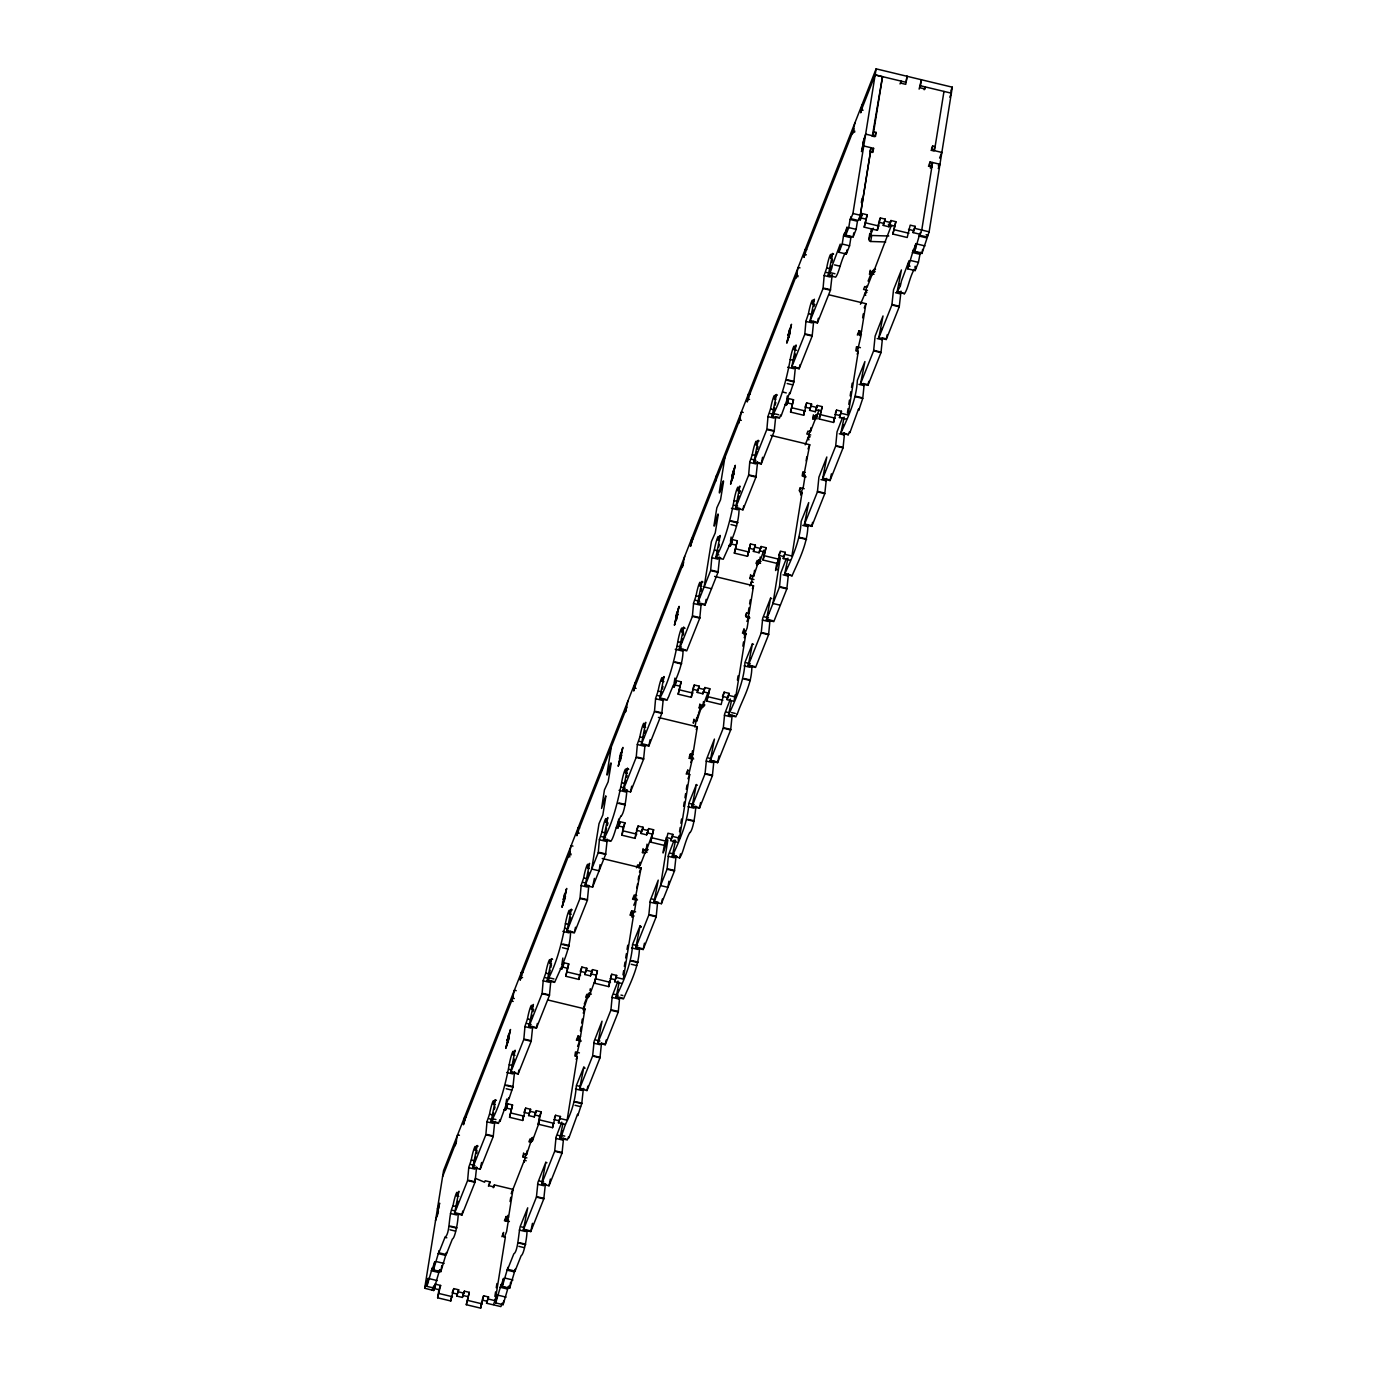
<?xml version="1.0" encoding="UTF-8"?>
<svg xmlns="http://www.w3.org/2000/svg" width="1377" height="1377" viewBox="0 0 1377 1377"><rect width="100%" height="100%" fill="white"/><g stroke="black" fill="none" stroke-linecap="round" stroke-linejoin="round"><path stroke-width="1.5" d="M568.77 1136.679L568.873 1137.953L577.376 1114.613M668.551 697.003C672.664 684.937 683.491 667.587 683.009 649.238M499.954 1120.138L500.04 1121.412L508.561 1098.054M621.268 815.993C624.624 812.275 626.415 796.732 626.948 789.778M690.084 832.551C693.44 828.747 695.385 813.205 695.85 806.147M737.366 713.906C741.859 700.05 752.186 684.799 751.842 665.797M780.931 415.252L781.034 416.181L789.555 392.841M849.764 431.81L849.867 432.739L858.37 409.382M664.85 842.965C659.325 869.575 668.31 833.894 667.742 840.71L660.564 885.566L667.931 887.339L668.912 881.228M711.513 588.702L704.129 586.929L711.41 541.574L715.231 532.916L718.209 514.843C718.14 509.748 714.078 530.42 714.009 525.308L716.832 507.838L720.55 499.748L723.527 481.675C723.51 476.597 719.396 497.252 719.31 492.14L724.836 457.766M605.897 796.181L602.833 814.995L599.012 823.653L591.731 869.025L599.115 870.798L600.097 864.67M458.799 1196.372L456.957 1195.942A8.899 0.947 -76.5 0 0 456.131 1193.756A8.899 0.947 -76.5 0 0 453.016 1205.804C448.11 1215.065 450.468 1233.276 444.978 1237.321L438.833 1252.76L446.2 1254.533L452.362 1239.093C455.133 1238.319 458.558 1219.213 458.093 1213.912M477.062 1150.57L475.22 1150.122A8.899 0.947 -76.5 0 0 474.377 1147.953A8.899 0.947 -76.5 0 0 471.278 1159.985L468.782 1167.266L467.595 1180.554L454.565 1213.275L461.932 1215.048L474.979 1182.327L476.614 1167.094M495.307 1104.75L493.465 1104.302A8.899 0.947 -76.5 0 0 492.639 1102.134A8.899 0.947 -76.5 0 0 489.541 1114.182L487.028 1121.463L485.857 1134.734L472.827 1167.472L480.194 1169.245L493.224 1136.524L494.722 1121.773M514.998 1055.333L513.156 1054.885A8.899 0.947 -76.5 0 0 512.33 1052.716A8.899 0.947 -76.5 0 0 509.215 1064.765C505.273 1085.988 499.231 1107.366 491.073 1121.653L498.44 1123.425L499.782 1120.121M508.819 1097.607L508.956 1099.018L512.915 1087.107L514.55 1071.874M533.26 1009.513L531.419 1009.083A8.899 0.947 -76.5 0 0 530.575 1006.897A8.899 0.947 -76.5 0 0 527.477 1018.946L524.981 1026.226L523.828 1039.377L510.764 1072.235L518.131 1074.008L531.178 1041.287L532.675 1026.553M545.43 1183.652L543.795 1198.885L530.765 1231.606L523.38 1229.833L527.718 1207.818L520.162 1226.597C518.544 1233.603 517.924 1251.71 513.81 1253.879L507.665 1269.301L515.032 1271.074L521.177 1255.652C523.897 1254.705 527.425 1235.858 526.926 1230.47M551.506 963.711L549.664 963.263A8.899 0.947 -76.5 0 0 548.838 961.094A8.899 0.947 -76.5 0 0 545.74 973.126L543.226 980.407L542.073 993.557L529.009 1026.416L536.393 1028.189L549.423 995.468L550.8 981.233M563.554 1138.331L562.057 1153.065L549.01 1185.786L541.643 1184.013L545.826 1162.222L537.925 1182.378L536.428 1197.112L523.38 1229.833M571.197 914.294L569.355 913.846A8.899 0.947 -76.5 0 0 568.529 911.677A8.899 0.947 -76.5 0 0 565.413 923.726C561.575 944.966 555.465 966.379 547.271 980.613L554.638 982.386C560.215 969.167 570.302 951.042 570.612 931.317M561.782 1122.135L556.05 1137.058L554.673 1151.292L541.643 1184.013M589.459 868.474L587.618 868.026A8.899 0.947 -76.5 0 0 586.774 865.858A8.899 0.947 -76.5 0 0 583.676 877.906L581.18 885.187L579.992 898.475L566.963 931.196L574.329 932.969L587.377 900.248L588.754 886.013M601.491 1043.095L599.993 1057.846L586.963 1090.567L579.579 1088.794L583.917 1066.779L576.361 1085.558C575.035 1102.116 571.507 1112.237 565.431 1124.424L558.46 1122.737L560.473 1116.489L555.551 1115.301L554.432 1118.124M607.705 822.654L605.863 822.224A8.899 0.947 -76.5 0 0 605.037 820.055A8.899 0.947 -76.5 0 0 601.938 832.104L599.425 839.368L598.255 852.656L585.208 885.377L592.592 887.149L605.622 854.428L607.257 839.195M577.652 1114.165L577.789 1115.559L581.748 1103.666L583.383 1088.432M619.633 997.791L618.256 1012.026L605.209 1044.747L597.842 1042.974L602.024 1021.183L594.124 1041.322L592.644 1055.918L579.614 1088.639M627.396 773.254L625.554 772.807A8.899 0.947 -76.5 0 0 625.778 769.227L625.623 769.089A8.899 0.947 -76.5 0 0 623.643 773.84A8.899 0.947 -76.5 0 0 621.612 782.687C617.447 803.927 611.922 825.03 603.47 839.557L610.837 841.33C614.521 836.373 615.898 825.047 620.958 815.976M617.98 981.078L612.249 996.019L610.906 1010.116L597.842 1042.974M645.658 727.435L643.816 726.987A8.899 0.947 -76.5 0 0 642.973 724.818A8.899 0.947 -76.5 0 0 639.875 736.884L637.379 744.148L636.226 757.281L623.161 790.14L630.528 791.93L643.575 759.192L645.073 744.458M657.569 902.572L656.192 916.807L643.162 949.528L635.778 947.755L640.116 925.723L632.559 944.502C631.664 964.623 622.146 983.866 616.104 997.155L623.471 998.927C629.1 985.639 639.083 967.532 639.444 947.875M663.903 681.615L662.062 681.167A8.899 0.947 -76.5 0 0 661.235 679.016A8.899 0.947 -76.5 0 0 658.12 691.065L655.624 698.328L654.471 711.461L641.407 744.337L648.791 746.11L661.821 713.389L663.318 698.638M676.09 855.754L674.455 870.987L661.408 903.708L654.041 901.935L658.223 880.127L650.323 900.283L648.825 915.034L635.778 947.755M683.594 632.198L681.753 631.768A8.899 0.947 -76.5 0 0 681.976 628.187L681.822 628.05A8.899 0.947 -76.5 0 0 679.842 632.8A8.899 0.947 -76.5 0 0 677.811 641.648C673.99 663.077 668.017 683.749 659.669 698.518L667.036 700.291L668.224 697.313M674.179 840.039L668.447 854.979L667.07 869.214L654.041 901.935M701.857 586.395L700.015 585.948A8.899 0.947 -76.5 0 0 699.172 583.779A8.899 0.947 -76.5 0 0 696.073 595.828L693.578 603.092L692.39 616.38L679.36 649.101L686.727 650.873L699.774 618.153L701.151 603.918M713.888 761.016L712.391 775.767L699.43 808.282L692.063 806.509L696.401 784.494L688.844 803.273C687.76 823.446 678.517 842.449 672.303 856.115L679.67 857.888C683.353 852.931 684.713 841.605 689.774 832.534M719.5 540.421L718.26 540.128A8.899 0.947 -76.5 0 0 717.434 537.959A8.899 0.947 -76.5 0 0 714.336 550.008L711.823 557.289L710.652 570.577L697.605 603.281L704.99 605.071L718.019 572.35L719.655 557.117M732.151 715.197L730.653 729.948L717.606 762.669L710.239 760.896L714.422 739.088L706.521 759.243L705.041 773.84L692.08 806.354M740.413 491.314L737.952 490.711A8.899 0.947 -76.5 0 0 737.125 488.542A8.899 0.947 -76.5 0 0 734.01 500.591C730.12 521.935 724.13 543.003 715.868 557.478L723.235 559.251C728.708 546.17 738.829 528.217 739.088 508.698M730.378 699L724.646 713.94L723.304 728.02L710.257 760.741M757.436 445.201L756.214 444.909A8.899 0.947 -76.5 0 0 755.371 442.723A8.899 0.947 -76.5 0 0 752.272 454.771L749.759 462.052L748.623 475.203L735.559 508.061L742.926 509.834L755.973 477.113L757.608 461.88M769.967 620.476L768.59 634.711L755.56 667.432L748.176 665.659L752.513 643.644L744.957 662.423C743.993 682.665 734.733 701.254 728.502 715.076L735.869 716.849L737.056 713.871M775.699 399.382L774.459 399.089A8.899 0.947 -76.5 0 0 773.633 396.92A8.899 0.947 -76.5 0 0 770.535 408.952L768.022 416.233L766.869 429.383L753.804 462.242L761.188 464.015L774.218 431.294L775.716 416.56M788.487 573.658L786.852 588.891L773.805 621.629L766.438 619.839L770.621 598.048L762.72 618.204L761.223 632.938L748.176 665.659M796.612 350.274L794.15 349.672A8.899 0.947 -76.5 0 0 793.324 347.503A8.899 0.947 -76.5 0 0 790.209 359.552C786.387 380.758 780.208 402.359 772.067 416.439L779.434 418.212L780.621 415.234M789.692 392.514L789.95 393.788L793.909 381.894L795.407 367.143M766.438 619.839L779.485 587.118L780.845 572.884L786.301 558.649M814.857 304.455L812.413 303.852A8.899 0.947 -76.5 0 0 811.569 301.683A8.899 0.947 -76.5 0 0 808.471 313.732L805.958 321.013L804.788 334.301L791.758 367.022L799.125 368.795L812.172 336.074L813.669 321.323M807.92 525.239C807.628 544.707 797.593 562.642 792.068 575.793L784.701 574.02C790.846 560.353 800.226 541.557 801.156 521.367L808.712 502.588L804.409 524.465L811.759 526.375L824.789 493.654L826.424 478.421M831.897 258.325L830.658 258.033A8.899 0.947 -76.5 0 0 829.832 255.864A8.899 0.947 -76.5 0 0 826.734 267.895L824.221 275.176L823.05 288.464L810.003 321.202L817.387 322.975L830.417 290.237L832.19 274.574M804.409 524.465L817.422 491.882L818.919 477.148L826.82 456.992L822.637 478.8L830.021 480.573L843.051 447.852L844.549 433.101M822.637 478.8L835.684 446.079L837.044 431.844L842.5 417.61M849.454 431.776L848.266 434.753L840.899 432.98C846.958 419.434 856.442 400.5 857.355 380.327L864.911 361.549L860.591 383.563L867.958 385.336L880.987 352.615L882.502 337.881M864.24 383.684L862.742 398.435L858.783 410.346L858.525 409.055M860.591 383.563L873.62 350.842L875.118 336.108L883.018 315.953L878.836 337.744L886.22 339.517L899.25 306.778L901.023 291.115M878.836 337.744L891.883 305.005L893.518 289.79L901.436 269.909L897.098 291.924L904.465 293.697C908.063 288.895 909.319 278.137 914.208 269.238M793.961 381.481L787.833 379.88M799.228 537.305L805.39 538.665M835.736 445.666L841.898 447.026M623.179 790.002L627.499 768.125L625.554 772.807M679.36 649.101L683.749 627.12L681.753 631.768M505.548 1085.334L512.915 1087.107M523.794 1039.515L531.178 1041.287M542.056 993.695L549.423 995.468M617.946 803.239L625.313 805.011M574.364 1101.893L581.748 1103.666M636.191 757.419L643.575 759.192M592.626 1056.073L599.993 1057.846M654.454 711.616L661.821 713.389M610.872 1010.253L618.256 1012.026M686.848 819.608L694.215 821.38M748.589 475.34L755.973 477.113M705.024 773.977L712.391 775.767M766.851 429.521L774.218 431.294M723.269 728.175L730.653 729.948M817.422 491.882L824.789 493.654M835.684 446.079L843.051 447.852M502.261 1303.141L500.884 1306.584L486.546 1303.244L488.56 1296.979L483.637 1295.791L480.659 1308.15L466.304 1304.707L469.299 1292.349L464.376 1291.161L462.379 1297.427L456.682 1296.05L458.679 1289.801L453.773 1288.614L450.778 1300.972L437.628 1297.805L440.623 1285.447L435.7 1284.259L433.703 1290.524L424.684 1288.252L443.549 1170.639L876.116 68.85L952.316 87.181L941.851 152.434L939.596 158.062M455.512 1143.736L455.202 1145.733L457.594 1134.82L459.436 1135.268M464.892 1119.88L463.429 1124.785L464.703 1116.747L466.166 1117.108M513.191 1001.44L511.969 1001.148L512.278 999.151M511.969 1001.148L514.361 990.235L516.203 990.683M521.401 972.317L520.454 978.324L570.13 851.812M522.933 972.523L521.47 972.162L520.196 980.183L521.659 975.295M569.958 856.855L568.735 856.563L569.045 854.566L570.904 854.997M568.735 856.563L571.128 845.65L572.97 846.098M526.892 1157.902L522.967 1156.955L523.604 1152.945M526.186 1160.742L524.344 1160.295L524.035 1162.291L526.117 1153.392M522.967 1156.955L524.103 1154.064L526.565 1154.649L527.184 1150.638M579.648 828.076L578.168 827.715L576.911 835.753L578.357 830.847M526.565 1154.649L532.021 1138.349M532.882 1137.316L532.262 1141.344L539.147 1122.582M602.076 770.432L603.023 764.424M625.812 709.964L625.502 711.978L627.895 701.065M583.951 1006.053L583.332 1010.064L588.788 993.764M635.004 682.992L633.73 691.013L635.176 686.107M589.649 992.731L589.029 996.741L595.914 977.997M589.976 990.734L590.285 988.72M682.579 565.379L682.269 567.393L684.662 556.463M639.014 868.216L639.961 862.209M645.538 849.179L644.918 853.189L642.457 852.604L643.093 848.593M691.942 541.522L690.497 546.428L691.753 538.407L693.233 538.751M647.018 852.449L645.796 852.156L647.052 844.135M645.796 852.156L651.923 835.305M715.61 481.262L716.556 475.237M739.294 420.932L738.984 422.946L741.377 412.033L743.219 412.463M693.888 719.173L693.268 723.183L694.404 720.291L696.848 720.894L702.304 704.594M696.728 717.624L694.903 727.09M696.848 720.894L697.795 714.87M701.685 708.604L699.223 708.002L699.86 703.991M749.949 394.304L748.468 393.96L747.212 401.981L748.658 397.075M703.509 701.547L702.563 707.571L703.699 704.68L704.921 704.972M703.854 703.681L707.898 692.769M797.903 276.794L796.061 276.347L795.751 278.361L798.144 267.431L799.985 267.878M753.959 579.545L750.035 578.598L750.654 574.588M751.257 582.936L751.412 581.937L753.253 582.385M753.167 575.035L751.102 583.934M750.035 578.598L751.171 575.706L753.615 576.309L754.562 570.285M806.715 249.719L805.235 249.375L803.979 257.396L805.425 252.49M753.615 576.309L759.071 560.009M760.517 563.348L759.295 563.055L760.242 557.031M854.669 132.209L852.828 131.762L852.518 133.758L854.91 122.846M809.056 439.711C807.094 440.296 807.731 436.268 809.383 437.714M807.834 439.418L809.917 430.502M810.726 434.96L806.802 434.013L807.938 431.121L810.382 431.707L811.019 427.696M815.838 415.406L815.218 419.417L812.757 418.832L813.394 414.821M862.002 104.772L860.745 112.811L862.191 107.905M817.267 418.832L816.027 418.539L816.664 414.529M818.971 409.864L816.027 418.539M861.055 110.797L875.17 74.874L876.116 68.85M868.956 238.703L869.782 233.436L870.419 234.916A2.547 1.532 8.9 0 0 871.675 235.484L888.767 236.018M871.486 229.098L871.004 232.111L872.329 228.737M885.686 241.973L870.729 241.491L871.555 236.224M865.806 295.194C863.878 295.78 864.498 291.769 866.116 293.198M860.436 304.214L865.703 292.01L866.649 286.003M872.605 270.821L871.985 274.832L869.524 274.247L870.161 270.236M873.431 269.926L872.794 273.937L874.034 274.23M872.794 273.937L891.28 225.656M907.047 76.286L906.1 82.31L875.17 74.874M919.113 89.126L921.385 79.746M437.197 1216.476L439.108 1204.617M426.904 1286.359L432.326 1267.873L431.999 1269.904L439.383 1271.677L439.711 1269.646L434.271 1288.132L426.904 1286.359L428.195 1278.235L424.684 1288.252M446.2 1254.533L446.527 1252.502L440.829 1271.677L433.462 1269.904L434.753 1261.78L431.999 1269.904M433.462 1269.904L439.16 1250.729L438.833 1252.76M433.703 1290.524L434.013 1288.493L438.936 1289.681L440.623 1285.447M434.271 1288.132L434.925 1284.07M440.829 1271.677L441.81 1265.583M437.628 1297.805L438.936 1289.681M450.778 1300.972L451.432 1296.91M456.682 1296.05L458.679 1289.801M474.807 1182.309L475.444 1178.247M462.379 1297.427L464.376 1291.161M506.357 1046.985L508.251 1035.125M508.044 1042.75L509.938 1030.908M466.304 1304.707L469.299 1292.349M489.782 1181.707L489.145 1185.769L494.05 1186.94L494.377 1184.909L513.019 1189.401L508.578 1217.113L506.891 1221.347L504.43 1220.762L506.116 1216.528L508.578 1217.113M506.667 1099.087L505.669 1105.404L507.304 1105.8L507.631 1103.769L512.537 1104.956L509.559 1117.315L522.692 1120.465L525.687 1108.124L530.61 1109.294L528.596 1115.559L534.293 1116.936L536.307 1110.671L541.213 1111.859L538.235 1124.2L552.573 1127.66L555.551 1115.301M503.982 1109.638L505.617 1110.034L507.631 1103.769M509.559 1117.315L512.537 1104.956M480.659 1308.15L481.623 1302.057M486.546 1303.244L488.56 1296.979M506.116 1216.528L505.462 1220.59L509.404 1221.537M522.692 1120.465L523.346 1116.403M493.551 1304.535L497.028 1294.776L495.72 1302.917L503.104 1304.69L508.526 1286.187L508.199 1288.218L500.832 1286.445L501.159 1284.414L495.72 1302.917M494.859 1296.428L495.582 1291.919M496.254 1287.719L496.925 1283.519M506.891 1221.347L507.855 1215.357M510.058 1201.553L510.764 1197.284M508.492 1219.781L506.581 1231.623L504.343 1237.269M528.596 1115.559L530.61 1109.294M562.556 905.928L564.45 894.086M515.032 1271.074L515.359 1269.06L509.645 1288.235L502.278 1286.462L503.586 1278.321L500.832 1286.445M564.243 901.711L566.136 889.852M502.278 1286.462L507.975 1267.288L507.665 1269.301M503.104 1304.69L503.741 1300.628M534.293 1116.936L534.62 1114.905L539.526 1116.076L541.213 1111.859M509.645 1288.235L510.626 1282.142M562.866 958.048L561.868 964.365L563.503 964.761L563.83 962.73L568.735 963.917L565.758 976.259L578.891 979.426L581.886 967.067L586.809 968.255L584.795 974.52L590.492 975.88L592.506 969.632L597.411 970.802L594.434 983.161L608.772 986.62L611.749 974.262L616.672 975.432L614.658 981.698L621.629 983.385M560.181 968.599L561.816 968.995L563.83 962.73M538.235 1124.2L539.526 1116.076M565.758 976.259L568.735 963.917M611.302 746.954L606.913 774.235C606.999 779.33 611.061 758.658 611.13 763.77L608.152 781.826L604.434 789.916L601.577 808.454L605.673 796.095M552.573 1127.66L553.227 1123.598M578.891 979.426L579.545 975.364M558.46 1122.737L560.473 1116.489M584.795 974.52L586.809 968.255M618.755 764.889L620.648 753.047M620.442 760.655L622.335 748.813M548.063 1000.029L584.932 1008.911L580.492 1036.623L578.03 1036.038L577.393 1040.1L581.318 1041.046M579.442 1036.898L578.805 1040.857L580.492 1036.623M580.388 1030.96L581.025 1027.001M581.662 1023.042L582.299 1019.083M579.424 1052.889L575.483 1051.942L574.846 1056.004L577.29 1056.589L567.117 1120.189L560.146 1118.52M590.492 975.88L592.506 969.632M618.738 819.108L618.066 823.326L619.702 823.721L620.029 821.69L624.934 822.861L621.956 835.219L635.09 838.386L638.085 826.028L643.007 827.216L640.993 833.481L646.691 834.841L648.705 828.575L653.61 829.763L650.632 842.122L664.971 845.564L667.948 833.223L672.871 834.393L670.857 840.658L677.828 842.328M616.38 827.56L618.015 827.938L618.342 825.925L623.247 827.095L624.934 822.861M594.434 983.161L597.411 970.802M621.956 835.219L623.247 827.095M608.772 986.62L609.736 980.527M635.09 838.386L636.071 832.293M614.658 981.698L616.672 975.432M640.993 833.481L643.007 827.216M674.954 623.85L676.847 612.008M676.641 619.616L678.534 607.773M635.623 911.849L631.682 910.903L631.045 914.965L633.489 915.55L623.316 979.15L616.345 977.463M622.989 974.899L623.661 970.665M624.349 966.413L625.02 962.179M625.692 957.944L626.38 953.693M627.051 949.459L627.74 945.224M636.914 887.924L637.551 883.965M638.188 880.006L638.808 876.047M633.678 896.393L632.559 899.215L635.004 899.818L641.131 867.854L602.214 858.508M646.691 834.841L648.705 828.575M674.937 678.069L674.265 682.286L675.9 682.665L676.227 680.634L681.133 681.822L678.155 694.18L691.288 697.347L694.283 684.989L699.206 686.176L697.192 692.424L702.89 693.801L704.904 687.536L709.809 688.724L706.831 701.082L721.169 704.525L724.147 692.166L729.07 693.354L727.056 699.619L734.027 701.289L735.043 694.937M672.578 686.503L674.214 686.899L676.227 680.634M650.632 842.122L653.61 829.763M678.155 694.18L681.133 681.822M664.971 845.564L666.261 837.44M691.288 697.347L692.27 691.254M670.857 840.658L672.871 834.393M697.192 692.424L699.206 686.176M731.153 482.811L733.046 470.951M732.839 478.576L734.733 466.734M658.413 717.451L697.33 726.815L692.889 754.544L690.428 753.942L689.791 758.004L693.715 758.951M678.155 840.211L678.844 835.977M679.515 831.742L680.204 827.491M680.875 823.257L681.563 819.022M683.594 806.302L684.266 802.051M684.954 797.817L685.626 793.582M686.314 789.331L686.985 785.097M688.758 758.176L691.202 758.761L692.476 750.844M686.194 774.081L687.88 769.846L687.243 773.908L689.688 774.511L679.515 838.111L672.544 836.424M702.89 693.801L704.904 687.536M731.135 537.03L730.464 541.23L732.099 541.626L732.426 539.595L737.332 540.782L734.354 553.141L747.487 556.291L750.482 543.949L755.388 545.12L753.391 551.385L759.088 552.762L761.102 546.497L766.008 547.685L763.03 560.026L777.368 563.486L780.346 551.127L785.269 552.315L783.255 558.58L790.226 560.25M728.777 545.464L730.412 545.86L732.426 539.595M706.831 701.082L709.809 688.724M734.354 553.141L737.332 540.782M747.487 556.291L750.482 543.949M727.056 699.619L729.07 693.354M753.391 551.385L755.388 545.12M787.351 341.754L789.245 329.912M789.038 337.537L790.932 325.678M714.611 576.412L753.529 585.776L749.088 613.488L746.627 612.903L745.99 616.965L749.914 617.912M744.94 630.976L744.303 635.038L747.109 627.998L749.002 616.139L746.902 621.44M737.418 680.1L738.089 675.849M742.857 646.174L743.528 641.94M748.365 611.784L748.985 607.825M749.622 603.866L750.258 599.907M742.96 631.63L744.079 628.807L743.442 632.869L745.886 633.472L735.714 697.055L728.743 695.385M759.088 552.762L761.102 546.497M787.334 395.991L786.646 400.191L788.298 400.587L788.625 398.555L793.531 399.743L790.553 412.084L803.686 415.252L806.681 402.893L811.587 404.081L809.59 410.346L815.287 411.723L817.301 405.458L822.207 406.628L819.229 418.987L833.567 422.446L836.545 410.088L841.467 411.275L839.454 417.524L846.425 419.21M784.976 404.425L786.611 404.821L788.625 398.555M763.03 560.026L766.008 547.685M790.553 412.084L793.531 399.743M776.921 562.918C772.411 584.777 780.862 551.798 780.139 558.614L772.962 603.487L780.329 605.243M777.368 563.486L778.022 559.423M803.686 415.252L804.34 411.189M783.255 558.58L785.269 552.315M809.59 410.346L811.587 404.081M804.22 488.715L800.278 487.768L799.641 491.83L802.085 492.415L791.913 556.015L784.942 554.346M838.92 252.266L842.208 244.039L843.499 235.915L850.883 237.705L849.575 245.812L846.304 254.039L838.92 252.266L840.228 244.142L832.637 264.436C831.347 271.286 830.176 271.665 828.265 275.366L835.65 277.156C839.213 272.543 840.538 261.372 845.392 252.697M804.237 472.724L803.6 476.683L809.728 444.737L770.81 435.373M806.147 460.847L806.784 456.889M805.201 475.099L803.307 486.942L800.502 493.999M815.287 411.723L817.301 405.458M851.674 236.913L844.308 235.14L844.635 233.109L843.499 235.915M845.753 235.14L848.766 227.584L850.057 219.459L857.441 221.249L856.133 229.357L853.138 236.913L845.753 235.14L847.062 227.016L844.308 235.14M862.708 146.134L861.503 151.608L863.74 145.962L873.586 148.32L872.932 152.382L870.471 151.797L860.315 215.242L858.232 220.458L850.866 218.685L851.193 216.654L850.057 219.459M819.229 418.987L822.207 406.628M862.071 150.196L863.964 138.354M846.304 254.039L846.958 249.977M850.866 218.685L852.931 213.504L875.135 74.943L882.502 76.716L873.018 135.893M853.138 236.913L853.774 232.851M861.331 202.557L862.019 198.322M860.298 215.277L871.125 147.735L869.627 151.504M872.553 134.653L882.502 76.647M858.628 219.477L860.264 219.872L862.277 213.607L867.183 214.795L864.205 227.153L877.356 230.32L880.333 217.962L885.256 219.132L883.242 225.398L888.94 226.775L890.953 220.509L895.859 221.697L892.881 234.056L907.219 237.498L910.197 225.14L915.12 226.327L913.106 232.593L920.077 234.262M860.264 219.872L862.277 213.607M873.672 131.831L876.133 132.416L875.479 136.478L865.651 134.12L862.742 143.828L863.31 142.416M864.205 227.153L867.183 214.795M833.567 422.446L834.221 418.384M839.454 417.524L841.467 411.275M858.387 334.869L859.024 330.824L861.486 331.409L865.926 303.68L829.057 294.816M847.44 412.842L848.112 408.608M848.8 404.373L849.471 400.122M850.16 395.887L850.831 391.653M851.52 387.402L852.191 383.167M860.436 331.685L859.799 335.644L861.486 331.409M862.656 317.812L863.293 313.853M877.356 230.32L878.319 224.227M860.418 347.675L856.477 346.729L855.84 350.791L858.284 351.376L848.112 414.976L841.14 413.289M861.4 334.043L857.406 351.187M883.242 225.398L885.256 219.132M907.047 76.217L905.739 84.341L900.833 83.154L901.143 81.123L900.024 83.945M888.94 226.775L890.953 220.509M892.881 234.056L895.859 221.697M921.385 79.659L920.077 87.784L925 88.971L925.327 86.94L924.191 89.763M897.098 291.924C898.992 288.086 900.214 287.793 901.453 280.96L909.061 260.683L907.753 268.825L915.137 270.598L918.407 262.37L920.266 252.834M913.106 232.593L915.12 226.327M907.753 268.825L913.467 249.65L913.14 251.681L920.834 252.628M913.14 251.681L915.894 243.557L914.586 251.681L921.953 253.454L929.131 231.835L941.851 152.451M938.253 168.528L939.94 164.293L930.112 161.918L929.458 165.98L931.919 166.583M930.972 150.248L933.434 150.833L935.121 146.599L932.659 146.014L932.005 150.076L941.851 152.434M914.586 251.681L920.008 233.195L919.698 235.226L927.065 236.999L927.582 235.708M914.982 267.31L915.137 266.295M915.137 270.598L915.774 266.536M934.467 150.661L943.968 91.484M920.507 253.454L920.679 252.439M921.953 253.454L922.607 249.392M927.065 236.999L927.392 234.968L926.153 234.658M454.565 1213.275L458.902 1191.26L456.957 1195.942M461.932 1215.048L462.758 1211.02M472.827 1167.472L477.199 1145.492L475.22 1150.122M480.194 1169.245L481.571 1162.498M491.073 1121.653L495.462 1099.672L493.465 1104.302M510.764 1072.235L515.101 1050.221L513.156 1054.885M518.131 1074.008L518.957 1069.981M529.009 1026.416L533.398 1004.435L531.419 1009.083M536.393 1028.189L537.34 1023.49M547.271 980.613L551.661 958.633L549.664 963.263M566.963 931.196L571.3 909.181L569.355 913.846M585.208 885.377L589.545 863.362L587.618 868.026M530.765 1231.606L532.451 1223.344M592.592 887.149L594.382 878.388M603.47 839.557L607.808 817.542L605.863 822.224M549.01 1185.786L550.387 1179.056M568.615 1136.679L567.272 1139.984L559.905 1138.211L562.952 1123.339M630.528 791.93L631.699 786.198M641.407 744.337L645.744 722.323L643.816 726.987M586.963 1090.567L587.859 1086.109M648.791 746.11L650.082 739.759M659.669 698.518L664.058 676.537L662.062 681.167M605.209 1044.747L606.173 1040.048M616.104 997.155L619.151 982.3M697.605 603.281L701.995 581.318L700.015 585.948M643.162 949.528L644.453 943.176M704.99 605.071L706.16 599.339M715.868 557.478L720.205 535.464L718.26 540.128M661.408 903.708L662.371 899.009M672.303 856.115L675.556 840.245M735.559 508.061L739.897 486.047L737.952 490.711M679.67 857.888L680.479 853.86M742.926 509.834L743.752 505.807M753.804 462.242L758.193 440.261L756.214 444.909M699.43 808.282L700.6 802.567M761.188 464.015L762.565 457.284M772.067 416.439L776.456 394.459L774.459 399.089M717.606 762.669L718.983 755.921M728.502 715.076L731.359 701.1M791.758 367.022L796.095 345.007L794.15 349.672M799.125 368.795L799.951 364.767M810.003 321.202L814.392 299.222L812.413 303.852M817.387 322.975L818.334 318.276M828.265 275.366L832.655 253.402L830.658 258.033M784.701 574.02L787.971 558.15M792.068 575.793L786.043 573.675M811.759 526.375L812.568 522.365M830.021 480.573L831.398 473.826M840.899 432.98L844.17 417.093M848.266 434.753L843.464 432.929M867.958 385.336L868.767 381.309M886.22 339.517L887.167 334.818M904.465 293.697L898.441 291.58M900.472 285.624L899.353 284.678M692.149 806.044L698.328 807.352M574.794 930.628L575.5 927.255M442.568 1176.715L456.596 1140.982M463.688 1122.909L513.363 996.397M577.221 833.739L626.896 707.227M633.988 689.154L683.663 562.642M690.755 544.569L740.43 418.057M747.522 399.984L797.197 273.455M804.288 255.399L853.964 128.87M488.405 1186.148L490.074 1181.931L485.152 1180.743L484.584 1182.189L475.736 1178.488M873.259 228.186L868.835 239.46L869.472 240.941A2.547 1.532 8.9 0 0 870.729 241.491M530.059 1138.882L528.923 1141.774L531.384 1142.359M586.826 994.297L585.69 997.189L588.151 997.774M636.501 867.785L637.637 864.894L640.098 865.479L644.918 853.189M642.457 852.604L643.593 849.712L647.517 850.659M699.223 708.002L700.359 705.11L704.284 706.057M812.757 418.832L813.893 415.94L817.818 416.887M869.524 274.247L870.66 271.355L874.584 272.302M530.558 1140.844L531.746 1137.832M584.278 1004.04L588.513 993.247M698.5 713.114L700.566 707.847M756.644 565.018L758.71 559.75M814.341 418.023L815.528 415.011M868.095 281.115L871.555 272.336M511.401 1193.257L524.344 1160.295M749.863 585.896L751.412 581.937M763.874 550.18L759.295 563.055M805.235 444.823L808.144 437.421M810.382 431.707L815.218 419.417M871.985 274.832L867.149 287.122L864.704 286.536L863.568 289.428L867.493 290.375M864.567 294.902L865.135 293.456M950.75 91.175L952.316 87.181M949.803 97.182L951.369 93.188L920.438 85.753M437.421 1208.851L439.659 1203.205L438.454 1208.679M437.852 1212.414L438.42 1211.003L435.511 1220.711M507.597 1039.187L507.046 1040.599L510.506 1029.497L509.283 1034.953M563.795 898.148L563.245 899.56L566.704 888.44L565.482 893.914M619.994 757.109L619.443 758.52L622.903 747.401L621.681 752.875M676.193 616.07L675.642 617.464L679.102 606.362L677.88 611.836M732.392 475.013L731.841 476.425L735.301 465.323L734.079 470.779M788.591 333.974L788.023 335.386L791.5 324.266L790.278 329.74M507.011 1042.923L505.789 1048.396L509.249 1037.277L508.698 1038.688M563.21 901.866L561.988 907.34L565.448 896.238L564.88 897.649M619.409 760.827L618.187 766.3L621.647 755.181L621.079 756.593M675.608 619.788L674.386 625.261L677.845 614.142L677.277 615.553M731.807 478.748L730.585 484.222L734.044 473.103L733.476 474.514M787.988 337.692L786.783 343.166L790.243 332.064L789.675 333.475M876.133 132.416L874.447 136.65L871.985 136.065M871.899 152.554L873.586 148.32M432.051 1290.129L433.445 1286.583M434.581 1287.082L435.7 1284.259M618.893 824.513L620.029 821.69M505.617 1110.034L507.304 1105.8M561.816 968.995L563.503 964.761M618.015 827.938L619.702 823.721M674.214 686.899L675.9 682.665M730.412 545.86L732.099 541.626M786.611 404.821L788.298 400.587M493.259 1187.731L494.377 1184.909M453.773 1288.614L452.086 1292.848L456.992 1294.019M525.687 1108.124L524 1112.341L528.923 1113.528M581.886 967.067L580.199 971.301L585.122 972.489M636.966 828.851L638.085 826.028M693.165 687.812L694.283 684.989M806.681 402.893L804.994 407.127L809.917 408.315M879.215 220.785L880.333 217.962M535.171 1113.494L536.307 1110.671M511.332 1193.635L513.019 1189.401M583.246 1013.128L584.932 1008.911M639.444 872.089L641.131 867.854M696.211 729.638L697.33 726.815M752.41 588.599L753.529 585.776M808.041 448.971L809.728 444.737M864.24 307.914L865.926 303.68M576.361 1040.272L578.03 1036.038M689.309 756.765L690.428 753.942M745.508 615.726L746.627 612.903M857.337 335.041L859.024 330.824M931.541 148.836L932.659 146.014M691.202 758.761L692.889 754.544M747.401 617.722L749.088 613.488M501.882 1236.666L503.569 1232.432L502.915 1236.494L505.376 1237.08L495.186 1300.68L488.233 1299.01M577.6 1046.331L580.405 1039.274L576.395 1056.417M631.682 910.903L629.995 915.137L633.936 916.066M633.799 905.274L636.604 898.234L634.711 910.077L631.905 917.134M690.703 762.479L692.803 757.195L688.793 774.322M799.159 490.591L800.278 487.768M928.993 164.741L930.112 161.918M576.343 1054.111L576.911 1052.699M632.542 913.071L633.11 911.66M857.355 348.88L857.905 347.469M930.336 168.149L932.573 162.52L921.764 230.028L919.698 235.226M576.171 1059.412L577.29 1056.589M688.001 778.745L689.688 774.511M744.2 637.689L745.886 633.472M800.966 495.238L802.085 492.415M857.165 354.199L858.284 351.376M482.518 1298.614L483.637 1295.791M610.631 977.085L611.749 974.262M724.147 692.166L722.46 696.401L727.383 697.588M779.795 552.538L778.659 555.361L783.582 556.549M835.426 412.911L836.545 410.088M938.357 165.86L938.925 164.448M824.789 472.208L825.357 470.796M843.602 424.977L843.034 426.388A8.882 0.929 -76.5 0 1 843.154 425.734M881.555 329.757L882.106 328.346M899.25 285.332L899.801 283.92M559.905 1138.211C562.35 1134.82 563.09 1130.947 565.448 1124.269M920.197 233.935L920.714 232.644M861.882 109.919L863.104 110.212M853.654 130.867L854.876 131.176M928.425 166.152L932.367 167.099M852.931 213.504L861.95 215.638M884.929 221.163L890.626 222.54M914.793 228.358L929.131 231.835M860.591 217.841L865.496 219.029M878.646 222.196L883.569 223.367M889.267 224.744L894.172 225.931M908.51 229.374L913.433 230.561M865.892 222.919L879.042 226.086M894.568 229.821L908.906 233.264M918.889 236.001L926.273 237.791M848.766 227.584L856.133 229.357M917.598 244.142L924.965 245.915M914.758 246.38L915.998 246.672M914.431 248.411L915.671 248.703M912.331 252.456L919.716 254.246M911.04 260.597L918.407 262.37M842.208 244.039L849.575 245.812M907.925 263.506L909.164 263.816M907.615 265.537L910.059 266.14M832.345 253.798L833.584 254.091M874.257 269.049L875.479 269.341M805.115 254.504L806.337 254.797M873.93 271.045L875.17 271.355M834.479 264.883L840.004 266.209M826.734 267.895L830.417 268.79A8.899 0.947 -76.5 0 1 830.968 265.83M829.453 272.422L834.978 273.748M826.269 272.422L830.365 273.421M828.386 274.729L832.483 275.727M824.152 275.572L830.297 277.052M895.446 292.716L900.351 293.886M796.887 275.469L798.109 275.761M865.703 292.01L866.942 292.303M824.358 288.241L830.503 289.721M891.952 304.489L898.097 305.969M823.05 288.464L830.417 290.237M891.883 305.005L899.25 306.778M808.471 313.732L812.155 314.627M810.124 320.566L816.268 322.046M882.227 337.899L886.323 338.88M805.906 321.409L812.051 322.889M877.183 338.535L882.106 339.723M806.096 334.077L812.241 335.558M873.689 350.326L879.834 351.806M804.788 334.301L812.172 336.074M873.62 350.842L880.987 352.615M790.209 359.552L793.909 360.43M793.927 366.867L798.023 367.866M863.155 383.512L868.078 384.699M787.644 367.229L793.789 368.692M858.921 384.355L863.844 385.543M855.444 396.146L861.589 397.609M786.542 380.121L793.909 381.894M855.358 396.662L862.742 398.435M787.196 383.529L792.722 384.854M782.584 392.015L786.267 392.91M776.146 394.855L777.368 395.147M811.277 406.112L816.974 407.489M786.938 402.79L791.844 403.977M815.614 409.692L820.52 410.862M834.858 414.322L839.781 415.493M817.49 413.634L818.713 413.926M792.24 407.867L805.373 411.017M820.916 414.752L835.254 418.212M748.348 399.089L749.57 399.382M770.535 408.952L774.218 409.847A8.899 0.947 -76.5 0 1 774.597 407.695M773.254 413.461L778.78 414.787M770.07 413.479L774.167 414.477M772.187 415.785L773.409 416.095M775.871 416.68L778.332 417.265M767.953 416.629L774.098 418.109M839.247 433.772L844.153 434.96M740.12 420.054L741.342 420.346M808.97 436.526L810.192 436.819M768.142 429.297L774.287 430.777M757.901 440.674L759.123 440.967M752.272 454.771L754.734 455.374M751.808 459.298L755.904 460.297M805.287 472.449L802.825 471.863L802.189 475.926L806.113 476.872M753.925 461.605L760.07 463.085M823.98 478.456L828.076 479.437M749.708 462.448L755.853 463.929M820.985 479.592L825.907 480.762M749.897 475.117L756.042 476.597M817.49 491.365L823.635 492.846M734.01 500.591L737.711 501.486M733.562 505.118L737.659 506.099M735.679 507.425L739.776 508.406M805.734 524.258L811.879 525.739M731.445 508.268L737.59 509.748M802.722 525.394L807.645 526.582M731.635 520.936L737.779 522.417M730.344 521.16L737.711 522.933M799.159 537.701L806.543 539.474M730.998 524.568L736.523 525.911M755.078 547.151L760.775 548.528M730.739 543.829L735.645 545.017M748.795 548.166L753.718 549.354M759.415 550.731L764.321 551.902M736.041 548.907L749.174 552.074M764.717 555.809L779.055 559.251M714.336 550.008L718.019 550.886A8.899 0.947 -76.5 0 1 718.123 550.232M761.051 561.472L757.126 560.525L755.99 563.417L758.452 564.019M717.056 554.501L718.897 554.948M776.353 569.217L778.194 569.648M715.988 556.842L720.894 558.012M711.754 557.668L717.899 559.148M783.048 574.811L787.954 575.999M711.943 570.336L718.088 571.816M779.554 586.602L785.699 588.065M710.652 570.577L718.019 572.35M779.485 587.118L786.852 588.891M701.702 581.714L702.924 582.006M770.518 598.272L771.74 598.565M696.073 595.811L699.757 596.706A8.916 0.947 -76.5 0 1 700.153 594.554M695.609 600.338L699.723 601.336M764.442 616.896L768.538 617.894M697.726 602.644L703.871 604.124M766.559 619.202L772.704 620.683M693.509 603.487L700.876 605.26M762.324 620.046L768.469 621.526M693.698 616.156L699.843 617.636M762.514 632.714L768.659 634.195M692.39 616.38L699.774 618.153M761.223 632.938L768.59 634.711M742.392 633.041L746.334 633.988M683.44 627.533L684.662 627.826M752.255 644.092L753.494 644.384M683.68 628.153L684.903 628.446M677.811 641.63L681.512 642.525A8.916 0.947 -76.5 0 1 682.252 638.704M677.364 646.157L681.46 647.138M746.179 662.716L750.276 663.697M679.481 648.464L685.626 649.944M748.296 665.022L754.441 666.502M675.246 649.307L682.613 651.08M744.062 665.866L750.207 667.346M675.436 661.976L681.581 663.456M744.268 678.534L750.413 680.014M674.145 662.199L681.512 663.972M742.96 678.758L750.345 680.531M698.879 688.207L704.576 689.567M674.541 684.868L679.446 686.056M692.597 689.223L697.519 690.393M703.217 691.77L708.122 692.958M679.842 689.946L692.975 693.113M708.518 696.848L722.856 700.291M658.137 691.047L661.821 691.925M634.866 688.121L636.105 688.414M731.514 712.546L735.215 713.424M657.672 695.574L660.134 696.16M726.505 712.133L728.949 712.718M659.79 697.881L665.934 699.361M728.605 714.439L734.75 715.92M655.555 698.724L662.939 700.497M724.388 715.283L730.533 716.763M655.745 711.393L661.889 712.856M724.577 727.951L730.722 729.414M639.875 736.867L643.558 737.745A8.916 0.947 -76.5 0 1 643.799 736.368M639.427 741.394L641.871 741.979M708.243 757.952L710.704 758.538M641.527 743.7L642.766 743.993M643.575 744.182L647.672 745.181M710.36 760.242L711.582 760.552M712.408 760.741L716.505 761.722M637.31 744.527L644.677 746.3M706.126 761.085L712.27 762.565M637.499 757.195L643.644 758.675M706.315 773.754L712.46 775.234M627.241 768.573L628.463 768.865M696.142 784.942L697.364 785.234M627.482 769.192L628.704 769.485M621.612 782.67L625.313 783.565A8.916 0.947 -76.5 0 1 625.864 780.604M690.066 803.566L694.163 804.547M621.165 787.196L625.261 788.195M623.282 789.503L627.378 790.501M687.949 806.715L694.094 808.196M619.048 790.346L626.415 792.119M688.139 819.384L694.283 820.847M619.237 803.015L625.382 804.495M642.68 829.247L648.378 830.606M636.398 830.262L641.321 831.45M647.018 832.81L651.923 833.997M667.914 837.836L671.184 838.627M623.643 830.985L636.776 834.152M652.319 837.887L666.657 841.33M601.938 832.087L605.622 832.982M601.474 836.614L605.57 837.595M670.306 853.172L674.403 854.153M578.047 832.861L579.269 833.154M604.813 839.213L609.736 840.4M646.932 849.265L648.154 849.557M673.646 855.771L677.329 856.666M599.356 839.763L606.741 841.536M668.189 856.322L674.334 857.802M599.546 852.432L605.691 853.912M668.379 868.99L674.523 870.471M598.255 852.656L605.622 854.428M667.07 869.214L674.455 870.987M569.871 853.671L571.094 853.964M583.676 877.906L587.359 878.784M583.228 882.433L585.673 883.018M652.044 898.992L654.505 899.577M636.69 895.584L634.229 894.981L633.592 899.043L637.517 899.99M585.328 884.74L589.425 885.721M654.161 901.298L658.258 902.279M581.111 885.583L587.256 887.063M649.927 902.142L656.072 903.605M581.301 898.252L587.445 899.715M650.116 914.793L656.261 916.273M579.992 898.475L587.377 900.248M648.825 915.034L656.192 916.807M571.042 909.612L572.264 909.904M639.857 926.17L641.097 926.463M640.098 926.79L641.338 927.082M565.413 923.726L569.114 924.604A8.899 0.947 -76.5 0 1 569.355 923.227M564.966 928.253L567.427 928.838M633.781 944.811L637.878 945.792M567.083 930.559L573.228 932.04M635.899 947.101L642.043 948.581M562.849 931.386L568.994 932.866M631.664 947.944L637.809 949.424M563.038 944.054L569.183 945.534M631.871 960.612L638.016 962.093M561.747 944.295L569.114 946.068M630.563 960.836L637.947 962.609M562.401 947.703L567.926 949.028M631.234 964.261L636.759 965.587M551.351 959.029L552.59 959.321M586.482 970.286L592.179 971.663M562.143 966.964L567.049 968.134M590.819 973.849L595.725 975.036M610.063 978.496L614.985 979.667M567.444 972.042L580.578 975.191M596.121 978.927L610.459 982.386M545.74 973.126L549.423 974.021A8.899 0.947 -76.5 0 1 550.163 970.2M548.459 977.636L553.984 978.961M620.975 995.072L622.817 995.519M545.275 977.653L549.371 978.651M614.108 994.211L618.204 995.21M547.392 979.959L553.537 981.44M616.207 996.518L622.352 997.998M543.158 980.803L549.303 982.283M611.99 997.361L619.357 999.134M521.332 977.291L522.572 977.601M590.165 993.85L591.387 994.142M543.347 993.471L549.492 994.951M612.18 1010.029L618.325 1011.51M513.105 998.256L514.327 998.549M527.477 1018.946L531.161 1019.841M527.03 1023.472L531.126 1024.454M595.845 1040.031L599.942 1041.012M529.129 1025.779L535.274 1027.259M601.646 1043.215L604.107 1043.818M524.912 1026.622L531.057 1028.103M593.728 1043.181L599.873 1044.661M525.102 1039.291L531.247 1040.771M593.917 1055.849L600.062 1057.312M583.9 1067.829L585.139 1068.139M509.215 1064.765L512.915 1065.643M508.767 1069.292L511.228 1069.877M577.583 1085.851L580.044 1086.436M510.884 1071.599L515.79 1072.786M579.7 1088.157L584.623 1089.327M506.65 1072.442L512.795 1073.922M575.466 1089L581.628 1090.464M506.839 1085.11L512.984 1086.573M575.672 1101.652L581.817 1103.132M506.202 1088.742L511.728 1090.085M575.035 1105.301L580.56 1106.626M495.152 1100.068L496.391 1100.361M530.283 1111.325L535.98 1112.702M505.944 1108.003L510.85 1109.191M553.864 1119.535L558.787 1120.723M511.246 1113.081L524.379 1116.248M539.922 1119.983L554.26 1123.425M489.541 1114.182L493.224 1115.06A8.899 0.947 -76.5 0 1 493.603 1112.909M492.26 1118.675L495.944 1119.553M561.076 1135.216L564.777 1136.111M489.076 1118.709L493.173 1119.69M557.909 1135.268L562.005 1136.249M491.193 1121.016L497.338 1122.479M560.009 1137.557L566.154 1139.037M486.959 1121.842L493.104 1123.322M555.792 1138.4L563.159 1140.173M487.148 1134.51L493.293 1135.991M555.981 1151.069L562.126 1152.549M485.857 1134.734L493.224 1136.524M554.673 1151.292L562.057 1153.065M476.907 1145.888L478.129 1146.18M545.722 1162.446L546.944 1162.739M471.278 1159.985L474.962 1160.88M470.831 1164.512L474.927 1165.51M539.646 1181.07L543.743 1182.068M472.931 1166.818L477.027 1167.816M541.763 1183.377L545.86 1184.358M468.714 1167.662L474.858 1169.142M537.529 1184.22L543.674 1185.7M468.903 1180.33L475.048 1181.81M537.718 1196.888L543.863 1198.369M467.595 1180.554L474.979 1182.327M536.428 1197.112L543.795 1198.885M453.016 1205.804L456.716 1206.7M452.568 1210.331L455.03 1210.934M521.384 1226.89L523.845 1227.475M454.685 1212.638L460.83 1214.118M523.501 1229.196L529.646 1230.677M450.451 1213.481L456.596 1214.962M519.284 1230.04L525.429 1231.52M450.64 1226.15L456.785 1227.63M519.473 1242.708L525.618 1244.171M449.35 1226.373L456.716 1228.146M518.165 1242.932L525.549 1244.705M450.004 1229.799L455.529 1231.124M518.836 1246.34L524.362 1247.665M444.978 1237.321L446.819 1237.768M438.041 1253.552L445.408 1255.325M506.856 1270.093L514.241 1271.866M436.733 1261.676L444.1 1263.449M505.566 1278.235L512.933 1280.008M431.208 1270.696L438.575 1272.468M500.023 1287.237L507.407 1289.01M429.899 1278.82L437.284 1280.593M498.732 1295.361L506.099 1297.134M433.738 1285.894L435.373 1286.29M458.352 1291.815L464.066 1293.192M462.689 1295.396L467.612 1296.583M481.95 1300.026L486.873 1301.213M439.315 1293.571L452.465 1296.738M467.991 1300.473L482.329 1303.916M888.32 224.227L891.969 225.983M457.095 1204.548A8.899 0.947 -76.5 0 1 457.87 1201.105M475.082 1160.226A8.899 0.947 -76.5 0 1 475.702 1157.059M476.58 1153.53A8.899 0.947 -76.5 0 1 477.044 1151.895M494.377 1109.483A8.899 0.947 -76.5 0 1 495.066 1106.884M513.466 1062.683A8.899 0.947 -76.5 0 1 514.292 1059.171M531.402 1018.464A8.899 0.947 -76.5 0 1 532.107 1015.142M533.002 1011.647A8.899 0.947 -76.5 0 1 533.691 1009.427M550.8 967.549A8.899 0.947 -76.5 0 1 551.488 965.036M569.854 920.8A8.899 0.947 -76.5 0 1 570.715 917.271M587.755 876.65A8.899 0.947 -76.5 0 1 588.736 872.312M626.69 777.093A8.916 0.947 -76.5 0 1 627.155 775.389M644.505 733.063A8.916 0.947 -76.5 0 1 645.176 730.412M662.371 688.965A8.933 0.947 -76.5 0 1 662.974 686.348M605.725 832.328A8.933 0.947 -76.5 0 1 606.568 828.283M607.24 825.615A8.933 0.947 -76.5 0 1 607.928 823.222M683.112 635.176A8.916 0.947 -76.5 0 1 683.577 633.54M700.91 591.129A8.916 0.947 -76.5 0 1 701.599 588.53M831.794 262.319A8.899 0.947 -76.5 0 1 832.483 259.823M775.165 405.148A8.899 0.947 -76.5 0 1 775.819 402.497M756.076 455.012A8.899 0.947 -76.5 0 1 756.696 451.845M757.333 449.195A8.899 0.947 -76.5 0 1 758.038 446.682M738.089 499.335A8.899 0.947 -76.5 0 1 738.864 495.892M739.552 493.293A8.899 0.947 -76.5 0 1 740.224 491.073M718.76 547.082A8.899 0.947 -76.5 0 1 719.396 544.414M794.46 357.469A8.899 0.947 -76.5 0 1 795.286 353.958M812.396 313.25A8.899 0.947 -76.5 0 1 813.101 309.928M813.996 306.434A8.899 0.947 -76.5 0 1 814.461 304.885M786.852 567.444A8.882 0.929 -76.5 0 1 786.955 566.773M768.59 613.264A8.95 0.947 -76.5 0 1 768.693 612.61M750.327 659.084A8.95 0.947 -76.5 0 1 750.448 658.413M712.391 754.303A8.95 0.947 -76.5 0 1 712.494 753.649M694.215 799.934A8.95 0.947 -76.5 0 1 694.318 799.262M637.93 941.162A8.916 0.947 -76.5 0 1 638.05 940.508M618.239 990.579A8.882 0.947 -76.5 0 1 618.359 989.908M562.04 1131.619A8.882 0.947 -76.5 0 1 562.16 1130.965"/></g></svg>
